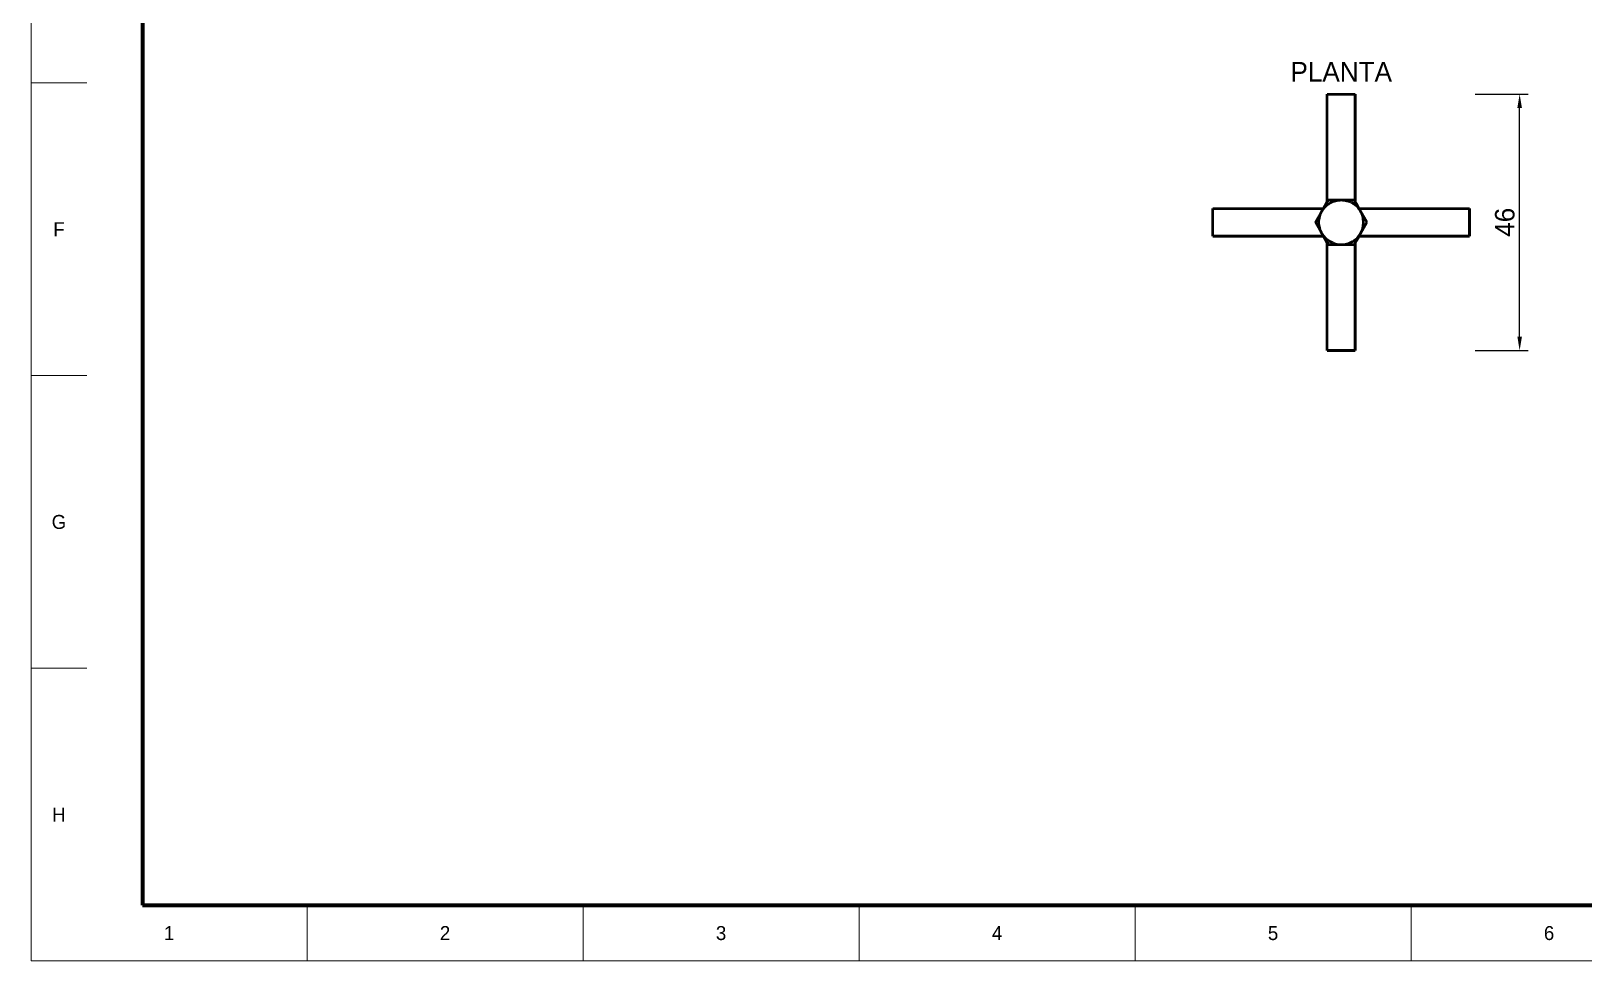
# Model space of a CAD drawing. Header units: millimetres. Extents: x 0 to 594, y 0 to 420.
# Drawn here: x 0 to 278.5, y 0 to 166.8 of the extents above; entities that cross this region are included whole.
import ezdxf
from ezdxf.enums import TextEntityAlignment as Align

# ---------------------------------------------------------------- set-up
doc = ezdxf.new("R2010")
doc.units = ezdxf.units.MM
doc.linetypes.add('DASHED', pattern=[1.524, 1.27, -0.254])
for name, color, linetype, lineweight in [('COTAS', 7, 'CONTINUOUS', 25), ('FINA', 7, 'CONTINUOUS', 18), ('NORMA', 7, 'CONTINUOUS', 70), ('OCULTA', 8, 'DASHED', 25), ('TEXTO', 7, 'CONTINUOUS', 25), ('VISIBLE', 7, 'CONTINUOUS', 50)]:
    doc.layers.add(name, color=color, linetype=linetype, lineweight=lineweight)
doc.dimstyles.new('F3D_1000', dxfattribs={"dimtxt": 3.5, "dimasz": 2.5, "dimexe": 1.5, "dimexo": 1, "dimgap": 0.9, "dimtad": 1, "dimdec": 1, "dimdsep": 46, "dimcen": 2.5, "dimazin": 3, "dimtfac": 1, "dimtmove": 0, "dimatfit": 3})

msp = doc.modelspace()

# ---------------------------------------------------------------- linework, layer by layer
at = {"layer": 'FINA'}
for p, q in [((0, 157.5), (10, 157.5)), ((0, 105), (10, 105)), ((0, 52.5), (10, 52.5)), ((49.5, 0), (49.5, 10)), ((99, 0), (99, 10)), ((148.5, 0), (148.5, 10)), ((198, 0), (198, 10)), ((247.5, 0), (247.5, 10))]:
    msp.add_line(p, q, dxfattribs=at)
msp.add_lwpolyline([(0, 0), (594, 0), (594, 420), (0, 420)], close=True, dxfattribs=at)
at = {"layer": 'NORMA'}
msp.add_lwpolyline([(20, 10), (584, 10), (584, 410), (20, 410)], close=True, dxfattribs=at)
at = {"layer": 'OCULTA'}
for p, q in [((232.47, 135.62), (232.47, 155.5)), ((232.47, 155.5), (232.47, 155.5)), ((232.47, 155.5), (237.47, 155.5)), ((232.47, 135.62), (232.47, 155.5)), ((232.47, 155.5), (232.47, 155.5)), ((232.47, 155.5), (237.47, 155.5)), ((237.47, 135.62), (237.47, 155.5)), ((237.47, 155.5), (237.47, 155.5)), ((237.47, 135.62), (237.47, 155.5)), ((237.47, 155.5), (237.47, 155.5)), ((230.35, 132.5), (232.66, 136.5)), ((232.66, 136.5), (232.66, 136.5)), ((232.66, 136.5), (237.28, 136.5)), ((234.19, 136.42), (234.45, 136.47)), ((234.19, 136.42), (234.45, 136.47)), ((234.45, 136.47), (234.71, 136.49)), ((234.45, 136.47), (234.71, 136.49)), ((234.71, 136.49), (234.97, 136.5)), ((234.71, 136.49), (234.97, 136.5)), ((234.97, 136.5), (235.23, 136.49)), ((234.97, 136.5), (235.23, 136.49)), ((235.23, 136.49), (235.49, 136.47)), ((235.23, 136.49), (235.49, 136.47)), ((235.49, 136.47), (235.75, 136.42)), ((235.49, 136.47), (235.75, 136.42)), ((237.28, 136.5), (237.28, 136.5)), ((239.59, 132.5), (237.28, 136.5)), ((211.97, 130), (211.97, 135)), ((211.97, 135), (211.97, 135)), ((211.97, 135), (231.85, 135)), ((211.97, 130), (211.97, 135)), ((211.97, 135), (211.97, 135)), ((211.97, 135), (231.85, 135)), ((231.11, 133.54), (231.18, 133.79)), ((231.11, 133.54), (231.18, 133.79)), ((231.18, 133.79), (231.27, 134.03)), ((231.18, 133.79), (231.27, 134.03)), ((231.27, 134.03), (231.38, 134.27)), ((231.27, 134.03), (231.38, 134.27)), ((231.38, 134.27), (231.5, 134.5)), ((231.38, 134.27), (231.5, 134.5)), ((231.5, 134.5), (231.64, 134.72)), ((231.5, 134.5), (231.64, 134.72)), ((231.64, 134.72), (231.8, 134.94)), ((231.64, 134.72), (231.8, 134.94)), ((231.8, 134.94), (231.85, 135)), ((231.8, 134.94), (231.85, 135)), ((231.85, 135), (231.85, 135)), ((231.85, 135), (231.85, 135)), ((232.47, 135.62), (232.53, 135.67)), ((232.47, 135.62), (232.53, 135.67)), ((232.47, 135.62), (232.47, 135.62)), ((232.47, 135.62), (232.47, 135.62)), ((232.53, 135.67), (232.75, 135.83)), ((232.53, 135.67), (232.75, 135.83)), ((232.75, 135.83), (232.97, 135.96)), ((232.75, 135.83), (232.97, 135.96)), ((232.97, 135.96), (233.2, 136.09)), ((232.97, 135.96), (233.2, 136.09)), ((233.2, 136.09), (233.44, 136.2)), ((233.2, 136.09), (233.44, 136.2)), ((233.44, 136.2), (233.68, 136.29)), ((233.44, 136.2), (233.68, 136.29)), ((233.68, 136.29), (233.93, 136.36)), ((233.68, 136.29), (233.93, 136.36)), ((233.93, 136.36), (234.19, 136.42)), ((233.93, 136.36), (234.19, 136.42)), ((235.75, 136.42), (236, 136.36)), ((235.75, 136.42), (236, 136.36)), ((236, 136.36), (236.25, 136.29)), ((236, 136.36), (236.25, 136.29)), ((236.25, 136.29), (236.5, 136.2)), ((236.25, 136.29), (236.5, 136.2)), ((236.74, 136.09), (236.5, 136.2)), ((236.74, 136.09), (236.5, 136.2)), ((236.74, 136.09), (236.97, 135.96)), ((236.74, 136.09), (236.97, 135.96)), ((236.97, 135.96), (237.19, 135.83)), ((236.97, 135.96), (237.19, 135.83)), ((237.4, 135.67), (237.19, 135.83)), ((237.4, 135.67), (237.19, 135.83)), ((237.47, 135.62), (237.4, 135.67)), ((237.47, 135.62), (237.4, 135.67)), ((237.47, 135.62), (237.47, 135.62)), ((237.47, 135.62), (237.47, 135.62)), ((238.09, 135), (238.09, 135)), ((238.09, 135), (238.14, 134.94)), ((238.09, 135), (257.97, 135)), ((238.09, 135), (238.09, 135)), ((238.09, 135), (238.14, 134.94)), ((238.09, 135), (257.97, 135)), ((238.14, 134.94), (238.29, 134.72)), ((238.14, 134.94), (238.29, 134.72)), ((238.43, 134.5), (238.29, 134.72)), ((238.43, 134.5), (238.29, 134.72)), ((238.56, 134.27), (238.43, 134.5)), ((238.56, 134.27), (238.43, 134.5)), ((238.56, 134.27), (238.66, 134.03)), ((238.56, 134.27), (238.66, 134.03)), ((238.76, 133.79), (238.66, 134.03)), ((238.76, 133.79), (238.66, 134.03)), ((238.83, 133.54), (238.76, 133.79)), ((238.83, 133.54), (238.76, 133.79)), ((257.97, 130), (257.97, 135)), ((257.97, 135), (257.97, 135)), ((257.97, 130), (257.97, 135)), ((257.97, 135), (257.97, 135)), ((232.66, 128.5), (230.35, 132.5)), ((230.35, 132.5), (230.35, 132.5)), ((230.97, 132.5), (230.98, 132.76)), ((230.97, 132.5), (230.98, 132.76)), ((230.98, 132.24), (230.97, 132.5)), ((230.98, 132.24), (230.97, 132.5)), ((230.98, 132.76), (231, 133.02)), ((230.98, 132.76), (231, 133.02)), ((231, 131.98), (230.98, 132.24)), ((231, 131.98), (230.98, 132.24)), ((231, 133.02), (231.05, 133.28)), ((231, 133.02), (231.05, 133.28)), ((231.05, 131.72), (231, 131.98)), ((231.05, 131.72), (231, 131.98)), ((231.05, 133.28), (231.11, 133.54)), ((231.05, 133.28), (231.11, 133.54)), ((231.11, 131.46), (231.05, 131.72)), ((231.11, 131.46), (231.05, 131.72)), ((231.18, 131.21), (231.11, 131.46)), ((231.18, 131.21), (231.11, 131.46)), ((231.27, 130.97), (231.18, 131.21)), ((231.27, 130.97), (231.18, 131.21)), ((231.27, 130.97), (231.38, 130.73)), ((231.27, 130.97), (231.38, 130.73)), ((237.28, 128.5), (239.59, 132.5)), ((238.56, 130.73), (238.66, 130.97)), ((238.56, 130.73), (238.66, 130.97)), ((238.66, 130.97), (238.76, 131.21)), ((238.66, 130.97), (238.76, 131.21)), ((238.76, 131.21), (238.83, 131.46)), ((238.76, 131.21), (238.83, 131.46)), ((238.89, 133.28), (238.83, 133.54)), ((238.89, 133.28), (238.83, 133.54)), ((238.83, 131.46), (238.89, 131.72)), ((238.83, 131.46), (238.89, 131.72)), ((238.93, 133.02), (238.89, 133.28)), ((238.93, 133.02), (238.89, 133.28)), ((238.89, 131.72), (238.93, 131.98)), ((238.89, 131.72), (238.93, 131.98)), ((238.96, 132.76), (238.93, 133.02)), ((238.96, 132.76), (238.93, 133.02)), ((238.93, 131.98), (238.96, 132.24)), ((238.93, 131.98), (238.96, 132.24)), ((238.97, 132.5), (238.96, 132.76)), ((238.97, 132.5), (238.96, 132.76)), ((238.96, 132.24), (238.97, 132.5)), ((238.96, 132.24), (238.97, 132.5)), ((239.59, 132.5), (239.59, 132.5)), ((211.97, 130), (211.97, 130)), ((211.97, 130), (231.85, 130)), ((211.97, 130), (211.97, 130)), ((211.97, 130), (231.85, 130)), ((231.5, 130.5), (231.38, 130.73)), ((231.5, 130.5), (231.38, 130.73)), ((231.64, 130.28), (231.5, 130.5)), ((231.64, 130.28), (231.5, 130.5)), ((231.64, 130.28), (231.8, 130.06)), ((231.64, 130.28), (231.8, 130.06)), ((231.8, 130.06), (231.85, 130)), ((231.8, 130.06), (231.85, 130)), ((231.85, 130), (231.85, 130)), ((231.85, 130), (231.85, 130)), ((232.47, 109.5), (232.47, 129.38)), ((232.47, 129.38), (232.47, 129.38)), ((232.53, 129.33), (232.47, 129.38)), ((232.47, 109.5), (232.47, 129.38)), ((232.47, 129.38), (232.47, 129.38)), ((232.53, 129.33), (232.47, 129.38)), ((232.75, 129.17), (232.53, 129.33)), ((232.75, 129.17), (232.53, 129.33)), ((232.66, 128.5), (232.66, 128.5)), ((232.66, 128.5), (237.28, 128.5)), ((232.75, 129.17), (232.97, 129.04)), ((232.75, 129.17), (232.97, 129.04)), ((232.97, 129.04), (233.2, 128.91)), ((232.97, 129.04), (233.2, 128.91)), ((233.44, 128.8), (233.2, 128.91)), ((233.44, 128.8), (233.2, 128.91)), ((233.44, 128.8), (233.68, 128.71)), ((233.44, 128.8), (233.68, 128.71)), ((233.68, 128.71), (233.93, 128.64)), ((233.68, 128.71), (233.93, 128.64)), ((233.93, 128.64), (234.19, 128.58)), ((233.93, 128.64), (234.19, 128.58)), ((234.19, 128.58), (234.45, 128.53)), ((234.19, 128.58), (234.45, 128.53)), ((234.45, 128.53), (234.71, 128.51)), ((234.45, 128.53), (234.71, 128.51)), ((234.71, 128.51), (234.97, 128.5)), ((234.71, 128.51), (234.97, 128.5)), ((234.97, 128.5), (235.23, 128.51)), ((234.97, 128.5), (235.23, 128.51)), ((235.23, 128.51), (235.49, 128.53)), ((235.23, 128.51), (235.49, 128.53)), ((235.49, 128.53), (235.75, 128.58)), ((235.49, 128.53), (235.75, 128.58)), ((235.75, 128.58), (236, 128.64)), ((235.75, 128.58), (236, 128.64)), ((236, 128.64), (236.25, 128.71)), ((236, 128.64), (236.25, 128.71)), ((236.25, 128.71), (236.5, 128.8)), ((236.25, 128.71), (236.5, 128.8)), ((236.5, 128.8), (236.74, 128.91)), ((236.5, 128.8), (236.74, 128.91)), ((236.74, 128.91), (236.97, 129.04)), ((236.74, 128.91), (236.97, 129.04)), ((236.97, 129.04), (237.19, 129.17)), ((236.97, 129.04), (237.19, 129.17)), ((237.19, 129.17), (237.4, 129.33)), ((237.19, 129.17), (237.4, 129.33)), ((237.28, 128.5), (237.28, 128.5)), ((237.4, 129.33), (237.47, 129.38)), ((237.4, 129.33), (237.47, 129.38)), ((237.47, 109.5), (237.47, 129.38)), ((237.47, 129.38), (237.47, 129.38)), ((237.47, 109.5), (237.47, 129.38)), ((237.47, 129.38), (237.47, 129.38)), ((238.09, 130), (238.14, 130.06)), ((238.09, 130), (238.14, 130.06)), ((238.09, 130), (238.09, 130)), ((238.09, 130), (257.97, 130)), ((238.09, 130), (238.09, 130)), ((238.09, 130), (257.97, 130)), ((238.14, 130.06), (238.29, 130.28)), ((238.14, 130.06), (238.29, 130.28)), ((238.29, 130.28), (238.43, 130.5)), ((238.29, 130.28), (238.43, 130.5)), ((238.43, 130.5), (238.56, 130.73)), ((238.43, 130.5), (238.56, 130.73)), ((257.97, 130), (257.97, 130)), ((257.97, 130), (257.97, 130)), ((232.47, 109.5), (232.47, 109.5)), ((232.47, 109.5), (237.47, 109.5)), ((232.47, 109.5), (232.47, 109.5)), ((232.47, 109.5), (237.47, 109.5)), ((237.47, 109.5), (237.47, 109.5)), ((237.47, 109.5), (237.47, 109.5))]:
    msp.add_line(p, q, dxfattribs=at)
at = {"layer": 'VISIBLE'}
for p, q in [((232.47, 135.62), (232.47, 155.5)), ((232.47, 155.5), (237.47, 155.5)), ((232.47, 135.62), (232.47, 155.5)), ((232.47, 155.5), (237.47, 155.5)), ((232.47, 136.17), (232.47, 155.5)), ((232.47, 155.5), (232.47, 155.5)), ((232.47, 155.5), (232.47, 155.5)), ((232.47, 155.5), (237.47, 155.5)), ((237.47, 135.62), (237.47, 155.5)), ((237.47, 135.62), (237.47, 155.5)), ((237.47, 155.5), (237.47, 155.5)), ((237.47, 155.5), (237.47, 155.5)), ((237.47, 155.5), (237.47, 136.17)), ((231.5, 134.5), (232.66, 136.5)), ((232.66, 136.5), (234.97, 136.5)), ((234.19, 136.42), (234.45, 136.47)), ((234.19, 136.42), (234.45, 136.47)), ((234.19, 136.42), (234.45, 136.47)), ((234.19, 136.42), (234.45, 136.47)), ((234.45, 136.47), (234.71, 136.49)), ((234.45, 136.47), (234.71, 136.49)), ((234.45, 136.47), (234.71, 136.49)), ((234.45, 136.47), (234.71, 136.49)), ((234.71, 136.49), (234.97, 136.5)), ((234.71, 136.49), (234.97, 136.5)), ((234.71, 136.49), (234.97, 136.5)), ((234.71, 136.49), (234.97, 136.5)), ((234.97, 136.5), (235.23, 136.49)), ((234.97, 136.5), (235.23, 136.49)), ((234.97, 136.5), (235.23, 136.49)), ((234.97, 136.5), (235.23, 136.49)), ((234.97, 136.5), (237.28, 136.5)), ((235.23, 136.49), (235.49, 136.47)), ((235.23, 136.49), (235.49, 136.47)), ((235.23, 136.49), (235.49, 136.47)), ((235.23, 136.49), (235.49, 136.47)), ((235.49, 136.47), (235.75, 136.42)), ((235.49, 136.47), (235.75, 136.42)), ((235.49, 136.47), (235.75, 136.42)), ((235.49, 136.47), (235.75, 136.42)), ((238.43, 134.5), (237.28, 136.5)), ((211.97, 130), (211.97, 135)), ((211.97, 135), (231.85, 135)), ((211.97, 130), (211.97, 135)), ((211.97, 135), (231.85, 135)), ((211.97, 130), (211.97, 135)), ((211.97, 135), (211.97, 135)), ((211.97, 135), (211.97, 135)), ((211.97, 135), (231.79, 135)), ((230.35, 132.5), (231.5, 134.5)), ((231.11, 133.54), (231.18, 133.79)), ((231.11, 133.54), (231.18, 133.79)), ((231.11, 133.54), (231.18, 133.79)), ((231.11, 133.54), (231.18, 133.79)), ((231.18, 133.79), (231.27, 134.03)), ((231.18, 133.79), (231.27, 134.03)), ((231.18, 133.79), (231.27, 134.03)), ((231.18, 133.79), (231.27, 134.03)), ((231.27, 134.03), (231.38, 134.27)), ((231.27, 134.03), (231.38, 134.27)), ((231.27, 134.03), (231.38, 134.27)), ((231.27, 134.03), (231.38, 134.27)), ((231.38, 134.27), (231.5, 134.5)), ((231.38, 134.27), (231.5, 134.5)), ((231.38, 134.27), (231.5, 134.5)), ((231.38, 134.27), (231.5, 134.5)), ((231.5, 134.5), (231.64, 134.72)), ((231.5, 134.5), (231.64, 134.72)), ((231.5, 134.5), (231.64, 134.72)), ((231.5, 134.5), (231.64, 134.72)), ((231.64, 134.72), (231.8, 134.94)), ((231.64, 134.72), (231.8, 134.94)), ((231.64, 134.72), (231.8, 134.94)), ((231.64, 134.72), (231.8, 134.94)), ((231.79, 135), (232.47, 136.17)), ((231.79, 135), (231.79, 135)), ((231.79, 135), (231.79, 135)), ((231.79, 135), (231.79, 135)), ((231.79, 135), (231.79, 135)), ((231.79, 135), (231.79, 135)), ((231.79, 135), (231.79, 135)), ((231.79, 135), (231.79, 135)), ((231.79, 135), (231.79, 135)), ((231.79, 135), (231.79, 135)), ((231.79, 135), (231.79, 135)), ((231.79, 135), (231.79, 135)), ((231.8, 134.94), (231.96, 135.14)), ((231.8, 134.94), (231.96, 135.14)), ((231.8, 134.94), (231.85, 135)), ((231.8, 134.94), (231.85, 135)), ((231.96, 135.14), (232.14, 135.33)), ((231.96, 135.14), (232.14, 135.33)), ((232.14, 135.33), (232.33, 135.51)), ((232.14, 135.33), (232.33, 135.51)), ((232.33, 135.51), (232.53, 135.67)), ((232.33, 135.51), (232.53, 135.67)), ((232.47, 136.17), (232.47, 136.17)), ((232.47, 136.17), (232.47, 136.17)), ((232.47, 136.17), (232.47, 136.17)), ((232.47, 136.17), (232.47, 136.17)), ((232.47, 136.17), (232.47, 136.17)), ((232.47, 135.62), (232.53, 135.67)), ((232.47, 135.62), (232.53, 135.67)), ((232.53, 135.67), (232.75, 135.83)), ((232.53, 135.67), (232.75, 135.83)), ((232.53, 135.67), (232.75, 135.83)), ((232.53, 135.67), (232.75, 135.83)), ((232.75, 135.83), (232.97, 135.96)), ((232.75, 135.83), (232.97, 135.96)), ((232.75, 135.83), (232.97, 135.96)), ((232.75, 135.83), (232.97, 135.96)), ((232.97, 135.96), (233.2, 136.09)), ((232.97, 135.96), (233.2, 136.09)), ((232.97, 135.96), (233.2, 136.09)), ((232.97, 135.96), (233.2, 136.09)), ((233.2, 136.09), (233.44, 136.2)), ((233.2, 136.09), (233.44, 136.2)), ((233.2, 136.09), (233.44, 136.2)), ((233.2, 136.09), (233.44, 136.2)), ((233.44, 136.2), (233.68, 136.29)), ((233.44, 136.2), (233.68, 136.29)), ((233.44, 136.2), (233.68, 136.29)), ((233.44, 136.2), (233.68, 136.29)), ((233.68, 136.29), (233.93, 136.36)), ((233.68, 136.29), (233.93, 136.36)), ((233.68, 136.29), (233.93, 136.36)), ((233.68, 136.29), (233.93, 136.36)), ((233.93, 136.36), (234.19, 136.42)), ((233.93, 136.36), (234.19, 136.42)), ((233.93, 136.36), (234.19, 136.42)), ((233.93, 136.36), (234.19, 136.42)), ((235.75, 136.42), (236, 136.36)), ((235.75, 136.42), (236, 136.36)), ((235.75, 136.42), (236, 136.36)), ((235.75, 136.42), (236, 136.36)), ((236, 136.36), (236.25, 136.29)), ((236, 136.36), (236.25, 136.29)), ((236, 136.36), (236.25, 136.29)), ((236, 136.36), (236.25, 136.29)), ((236.25, 136.29), (236.5, 136.2)), ((236.25, 136.29), (236.5, 136.2)), ((236.25, 136.29), (236.5, 136.2)), ((236.25, 136.29), (236.5, 136.2)), ((236.74, 136.09), (236.5, 136.2)), ((236.74, 136.09), (236.5, 136.2)), ((236.74, 136.09), (236.5, 136.2)), ((236.74, 136.09), (236.5, 136.2)), ((236.74, 136.09), (236.97, 135.96)), ((236.74, 136.09), (236.97, 135.96)), ((236.74, 136.09), (236.97, 135.96)), ((236.74, 136.09), (236.97, 135.96)), ((236.97, 135.96), (237.19, 135.83)), ((236.97, 135.96), (237.19, 135.83)), ((236.97, 135.96), (237.19, 135.83)), ((236.97, 135.96), (237.19, 135.83)), ((237.4, 135.67), (237.19, 135.83)), ((237.4, 135.67), (237.19, 135.83)), ((237.4, 135.67), (237.19, 135.83)), ((237.4, 135.67), (237.19, 135.83)), ((237.4, 135.67), (237.61, 135.51)), ((237.47, 135.62), (237.4, 135.67)), ((237.47, 135.62), (237.4, 135.67)), ((237.4, 135.67), (237.61, 135.51)), ((237.47, 136.17), (237.47, 136.17)), ((237.47, 136.17), (237.47, 136.17)), ((237.47, 136.17), (237.47, 136.17)), ((237.47, 136.17), (237.47, 136.17)), ((237.47, 136.17), (237.47, 136.17)), ((237.47, 136.17), (237.64, 135.87)), ((237.8, 135.33), (237.61, 135.51)), ((237.8, 135.33), (237.61, 135.51)), ((237.64, 135.87), (238.14, 135)), ((237.8, 135.33), (237.98, 135.14)), ((237.8, 135.33), (237.98, 135.14)), ((238.14, 134.94), (237.98, 135.14)), ((238.14, 134.94), (237.98, 135.14)), ((238.09, 135), (238.14, 134.94)), ((238.09, 135), (257.97, 135)), ((238.09, 135), (238.14, 134.94)), ((238.09, 135), (257.97, 135)), ((238.14, 135), (238.14, 135)), ((238.14, 135), (238.14, 135)), ((238.14, 135), (238.14, 135)), ((238.14, 135), (238.14, 135)), ((238.14, 135), (238.14, 135)), ((238.14, 135), (238.14, 135)), ((238.14, 135), (238.14, 135)), ((238.14, 135), (238.14, 135)), ((238.14, 135), (238.14, 135)), ((238.14, 135), (238.14, 135)), ((238.14, 135), (238.14, 135)), ((238.14, 135), (257.97, 135)), ((238.14, 134.94), (238.29, 134.72)), ((238.14, 134.94), (238.29, 134.72)), ((238.14, 134.94), (238.29, 134.72)), ((238.14, 134.94), (238.29, 134.72)), ((238.43, 134.5), (238.29, 134.72)), ((238.43, 134.5), (238.29, 134.72)), ((238.43, 134.5), (238.29, 134.72)), ((238.43, 134.5), (238.29, 134.72)), ((238.56, 134.27), (238.43, 134.5)), ((238.56, 134.27), (238.43, 134.5)), ((238.56, 134.27), (238.43, 134.5)), ((239.59, 132.5), (238.43, 134.5)), ((238.56, 134.27), (238.43, 134.5)), ((238.56, 134.27), (238.66, 134.03)), ((238.56, 134.27), (238.66, 134.03)), ((238.56, 134.27), (238.66, 134.03)), ((238.56, 134.27), (238.66, 134.03)), ((238.76, 133.79), (238.66, 134.03)), ((238.76, 133.79), (238.66, 134.03)), ((238.76, 133.79), (238.66, 134.03)), ((238.76, 133.79), (238.66, 134.03)), ((238.83, 133.54), (238.76, 133.79)), ((238.83, 133.54), (238.76, 133.79)), ((238.83, 133.54), (238.76, 133.79)), ((238.83, 133.54), (238.76, 133.79)), ((257.97, 130), (257.97, 135)), ((257.97, 130), (257.97, 135)), ((257.97, 135), (257.97, 135)), ((257.97, 135), (257.97, 135)), ((257.97, 135), (257.97, 130)), ((231.5, 130.5), (230.35, 132.5)), ((230.97, 132.5), (230.98, 132.76)), ((230.97, 132.5), (230.98, 132.76)), ((230.97, 132.5), (230.98, 132.76)), ((230.97, 132.5), (230.98, 132.76)), ((230.98, 132.24), (230.97, 132.5)), ((230.98, 132.24), (230.97, 132.5)), ((230.98, 132.24), (230.97, 132.5)), ((230.98, 132.24), (230.97, 132.5)), ((230.98, 132.76), (231, 133.02)), ((230.98, 132.76), (231, 133.02)), ((230.98, 132.76), (231, 133.02)), ((230.98, 132.76), (231, 133.02)), ((231, 131.98), (230.98, 132.24)), ((231, 131.98), (230.98, 132.24)), ((231, 131.98), (230.98, 132.24)), ((231, 131.98), (230.98, 132.24)), ((231, 133.02), (231.05, 133.28)), ((231, 133.02), (231.05, 133.28)), ((231, 133.02), (231.05, 133.28)), ((231, 133.02), (231.05, 133.28)), ((231.05, 131.72), (231, 131.98)), ((231.05, 131.72), (231, 131.98)), ((231.05, 131.72), (231, 131.98)), ((231.05, 131.72), (231, 131.98)), ((231.05, 133.28), (231.11, 133.54)), ((231.05, 133.28), (231.11, 133.54)), ((231.05, 133.28), (231.11, 133.54)), ((231.05, 133.28), (231.11, 133.54)), ((231.11, 131.46), (231.05, 131.72)), ((231.11, 131.46), (231.05, 131.72)), ((231.11, 131.46), (231.05, 131.72)), ((231.11, 131.46), (231.05, 131.72)), ((231.18, 131.21), (231.11, 131.46)), ((231.18, 131.21), (231.11, 131.46)), ((231.18, 131.21), (231.11, 131.46)), ((231.18, 131.21), (231.11, 131.46)), ((231.27, 130.97), (231.18, 131.21)), ((231.27, 130.97), (231.18, 131.21)), ((231.27, 130.97), (231.18, 131.21)), ((231.27, 130.97), (231.18, 131.21)), ((231.27, 130.97), (231.38, 130.73)), ((231.27, 130.97), (231.38, 130.73)), ((231.27, 130.97), (231.38, 130.73)), ((231.27, 130.97), (231.38, 130.73)), ((238.43, 130.5), (239.59, 132.5)), ((238.56, 130.73), (238.66, 130.97)), ((238.56, 130.73), (238.66, 130.97)), ((238.56, 130.73), (238.66, 130.97)), ((238.56, 130.73), (238.66, 130.97)), ((238.66, 130.97), (238.76, 131.21)), ((238.66, 130.97), (238.76, 131.21)), ((238.66, 130.97), (238.76, 131.21)), ((238.66, 130.97), (238.76, 131.21)), ((238.76, 131.21), (238.83, 131.46)), ((238.76, 131.21), (238.83, 131.46)), ((238.76, 131.21), (238.83, 131.46)), ((238.76, 131.21), (238.83, 131.46)), ((238.89, 133.28), (238.83, 133.54)), ((238.89, 133.28), (238.83, 133.54)), ((238.89, 133.28), (238.83, 133.54)), ((238.89, 133.28), (238.83, 133.54)), ((238.83, 131.46), (238.89, 131.72)), ((238.83, 131.46), (238.89, 131.72)), ((238.83, 131.46), (238.89, 131.72)), ((238.83, 131.46), (238.89, 131.72)), ((238.93, 133.02), (238.89, 133.28)), ((238.93, 133.02), (238.89, 133.28)), ((238.93, 133.02), (238.89, 133.28)), ((238.93, 133.02), (238.89, 133.28)), ((238.89, 131.72), (238.93, 131.98)), ((238.89, 131.72), (238.93, 131.98)), ((238.89, 131.72), (238.93, 131.98)), ((238.89, 131.72), (238.93, 131.98)), ((238.96, 132.76), (238.93, 133.02)), ((238.96, 132.76), (238.93, 133.02)), ((238.96, 132.76), (238.93, 133.02)), ((238.96, 132.76), (238.93, 133.02)), ((238.93, 131.98), (238.96, 132.24)), ((238.93, 131.98), (238.96, 132.24)), ((238.93, 131.98), (238.96, 132.24)), ((238.93, 131.98), (238.96, 132.24)), ((238.97, 132.5), (238.96, 132.76)), ((238.97, 132.5), (238.96, 132.76)), ((238.97, 132.5), (238.96, 132.76)), ((238.97, 132.5), (238.96, 132.76)), ((238.96, 132.24), (238.97, 132.5)), ((238.96, 132.24), (238.97, 132.5)), ((238.96, 132.24), (238.97, 132.5)), ((238.96, 132.24), (238.97, 132.5)), ((211.97, 130), (231.85, 130)), ((211.97, 130), (231.85, 130)), ((211.97, 130), (211.97, 130)), ((231.79, 130), (211.97, 130)), ((211.97, 130), (211.97, 130)), ((231.5, 130.5), (231.38, 130.73)), ((231.5, 130.5), (231.38, 130.73)), ((231.5, 130.5), (231.38, 130.73)), ((231.5, 130.5), (231.38, 130.73)), ((231.64, 130.28), (231.5, 130.5)), ((231.64, 130.28), (231.5, 130.5)), ((231.64, 130.28), (231.5, 130.5)), ((232.66, 128.5), (231.5, 130.5)), ((231.64, 130.28), (231.5, 130.5)), ((231.64, 130.28), (231.8, 130.06)), ((231.64, 130.28), (231.8, 130.06)), ((231.64, 130.28), (231.8, 130.06)), ((231.64, 130.28), (231.8, 130.06)), ((232.47, 128.83), (231.79, 130)), ((231.79, 130), (231.79, 130)), ((231.79, 130), (231.79, 130)), ((231.79, 130), (231.79, 130)), ((231.79, 130), (231.79, 130)), ((231.79, 130), (231.79, 130)), ((231.79, 130), (231.79, 130)), ((231.79, 130), (231.79, 130)), ((231.79, 130), (231.79, 130)), ((231.79, 130), (231.79, 130)), ((231.79, 130), (231.79, 130)), ((231.79, 130), (231.79, 130)), ((231.96, 129.86), (231.8, 130.06)), ((231.8, 130.06), (231.85, 130)), ((231.8, 130.06), (231.85, 130)), ((231.96, 129.86), (231.8, 130.06)), ((231.96, 129.86), (232.14, 129.67)), ((231.96, 129.86), (232.14, 129.67)), ((232.33, 129.49), (232.14, 129.67)), ((232.33, 129.49), (232.14, 129.67)), ((232.33, 129.49), (232.53, 129.33)), ((232.33, 129.49), (232.53, 129.33)), ((232.47, 109.5), (232.47, 129.38)), ((232.53, 129.33), (232.47, 129.38)), ((232.47, 109.5), (232.47, 129.38)), ((232.53, 129.33), (232.47, 129.38)), ((232.47, 109.5), (232.47, 128.83)), ((232.47, 128.83), (232.47, 128.83)), ((232.47, 128.83), (232.47, 128.83)), ((232.47, 128.83), (232.47, 128.83)), ((232.47, 128.83), (232.47, 128.83)), ((232.47, 128.83), (232.47, 128.83)), ((232.75, 129.17), (232.53, 129.33)), ((232.75, 129.17), (232.53, 129.33)), ((232.75, 129.17), (232.53, 129.33)), ((232.75, 129.17), (232.53, 129.33)), ((232.66, 128.5), (234.97, 128.5)), ((232.75, 129.17), (232.97, 129.04)), ((232.75, 129.17), (232.97, 129.04)), ((232.75, 129.17), (232.97, 129.04)), ((232.75, 129.17), (232.97, 129.04)), ((232.97, 129.04), (233.2, 128.91)), ((232.97, 129.04), (233.2, 128.91)), ((232.97, 129.04), (233.2, 128.91)), ((232.97, 129.04), (233.2, 128.91)), ((233.44, 128.8), (233.2, 128.91)), ((233.44, 128.8), (233.2, 128.91)), ((233.44, 128.8), (233.2, 128.91)), ((233.44, 128.8), (233.2, 128.91)), ((233.44, 128.8), (233.68, 128.71)), ((233.44, 128.8), (233.68, 128.71)), ((233.44, 128.8), (233.68, 128.71)), ((233.44, 128.8), (233.68, 128.71)), ((233.68, 128.71), (233.93, 128.64)), ((233.68, 128.71), (233.93, 128.64)), ((233.68, 128.71), (233.93, 128.64)), ((233.68, 128.71), (233.93, 128.64)), ((233.93, 128.64), (234.19, 128.58)), ((233.93, 128.64), (234.19, 128.58)), ((233.93, 128.64), (234.19, 128.58)), ((233.93, 128.64), (234.19, 128.58)), ((234.19, 128.58), (234.45, 128.53)), ((234.19, 128.58), (234.45, 128.53)), ((234.19, 128.58), (234.45, 128.53)), ((234.19, 128.58), (234.45, 128.53)), ((234.45, 128.53), (234.71, 128.51)), ((234.45, 128.53), (234.71, 128.51)), ((234.45, 128.53), (234.71, 128.51)), ((234.45, 128.53), (234.71, 128.51)), ((234.71, 128.51), (234.97, 128.5)), ((234.71, 128.51), (234.97, 128.5)), ((234.71, 128.51), (234.97, 128.5)), ((234.71, 128.51), (234.97, 128.5)), ((234.97, 128.5), (235.23, 128.51)), ((234.97, 128.5), (235.23, 128.51)), ((234.97, 128.5), (235.23, 128.51)), ((234.97, 128.5), (235.23, 128.51)), ((234.97, 128.5), (237.28, 128.5)), ((235.23, 128.51), (235.49, 128.53)), ((235.23, 128.51), (235.49, 128.53)), ((235.23, 128.51), (235.49, 128.53)), ((235.23, 128.51), (235.49, 128.53)), ((235.49, 128.53), (235.75, 128.58)), ((235.49, 128.53), (235.75, 128.58)), ((235.49, 128.53), (235.75, 128.58)), ((235.49, 128.53), (235.75, 128.58)), ((235.75, 128.58), (236, 128.64)), ((235.75, 128.58), (236, 128.64)), ((235.75, 128.58), (236, 128.64)), ((235.75, 128.58), (236, 128.64)), ((236, 128.64), (236.25, 128.71)), ((236, 128.64), (236.25, 128.71)), ((236, 128.64), (236.25, 128.71)), ((236, 128.64), (236.25, 128.71)), ((236.25, 128.71), (236.5, 128.8)), ((236.25, 128.71), (236.5, 128.8)), ((236.25, 128.71), (236.5, 128.8)), ((236.25, 128.71), (236.5, 128.8)), ((236.5, 128.8), (236.74, 128.91)), ((236.5, 128.8), (236.74, 128.91)), ((236.5, 128.8), (236.74, 128.91)), ((236.5, 128.8), (236.74, 128.91)), ((236.74, 128.91), (236.97, 129.04)), ((236.74, 128.91), (236.97, 129.04)), ((236.74, 128.91), (236.97, 129.04)), ((236.74, 128.91), (236.97, 129.04)), ((236.97, 129.04), (237.19, 129.17)), ((236.97, 129.04), (237.19, 129.17)), ((236.97, 129.04), (237.19, 129.17)), ((236.97, 129.04), (237.19, 129.17)), ((237.19, 129.17), (237.4, 129.33)), ((237.19, 129.17), (237.4, 129.33)), ((237.19, 129.17), (237.4, 129.33)), ((237.19, 129.17), (237.4, 129.33)), ((237.28, 128.5), (238.43, 130.5)), ((237.4, 129.33), (237.61, 129.49)), ((237.4, 129.33), (237.61, 129.49)), ((237.4, 129.33), (237.47, 129.38)), ((237.4, 129.33), (237.47, 129.38)), ((237.92, 129.61), (237.47, 128.83)), ((237.47, 109.5), (237.47, 129.38)), ((237.47, 109.5), (237.47, 129.38)), ((237.47, 128.83), (237.47, 128.83)), ((237.47, 128.83), (237.47, 128.83)), ((237.47, 128.83), (237.47, 128.83)), ((237.47, 128.83), (237.47, 128.83)), ((237.47, 128.83), (237.47, 128.83)), ((237.47, 128.83), (237.47, 109.5)), ((237.61, 129.49), (237.8, 129.67)), ((237.61, 129.49), (237.8, 129.67)), ((237.8, 129.67), (237.98, 129.86)), ((237.8, 129.67), (237.98, 129.86)), ((238.14, 130), (237.92, 129.61)), ((237.98, 129.86), (238.14, 130.06)), ((237.98, 129.86), (238.14, 130.06)), ((238.09, 130), (238.14, 130.06)), ((238.09, 130), (238.14, 130.06)), ((238.09, 130), (257.97, 130)), ((238.09, 130), (257.97, 130)), ((238.14, 130.06), (238.29, 130.28)), ((238.14, 130.06), (238.29, 130.28)), ((238.14, 130.06), (238.29, 130.28)), ((238.14, 130.06), (238.29, 130.28)), ((257.97, 130), (238.14, 130)), ((238.14, 130), (238.14, 130)), ((238.14, 130), (238.14, 130)), ((238.14, 130), (238.14, 130)), ((238.14, 130), (238.14, 130)), ((238.14, 130), (238.14, 130)), ((238.14, 130), (238.14, 130)), ((238.14, 130), (238.14, 130)), ((238.14, 130), (238.14, 130)), ((238.14, 130), (238.14, 130)), ((238.14, 130), (238.14, 130)), ((238.14, 130), (238.14, 130)), ((238.29, 130.28), (238.43, 130.5)), ((238.29, 130.28), (238.43, 130.5)), ((238.29, 130.28), (238.43, 130.5)), ((238.29, 130.28), (238.43, 130.5)), ((238.43, 130.5), (238.56, 130.73)), ((238.43, 130.5), (238.56, 130.73)), ((238.43, 130.5), (238.56, 130.73)), ((238.43, 130.5), (238.56, 130.73)), ((257.97, 130), (257.97, 130)), ((257.97, 130), (257.97, 130)), ((232.47, 109.5), (237.47, 109.5)), ((232.47, 109.5), (237.47, 109.5)), ((237.47, 109.5), (232.47, 109.5)), ((232.47, 109.5), (232.47, 109.5)), ((232.47, 109.5), (232.47, 109.5)), ((237.47, 109.5), (237.47, 109.5)), ((237.47, 109.5), (237.47, 109.5))]:
    msp.add_line(p, q, dxfattribs=at)

# ---------------------------------------------------------------- texts
at = {"layer": 'TEXTO'}
for s, height, p in [('PLANTA', 3.5, (234.97, 159.5)), ('F', 2.5, (5, 131.25)), ('G', 2.5, (5, 78.75)), ('H', 2.5, (5, 26.25)), ('1', 2.5, (24.75, 5)), ('2', 2.5, (74.25, 5)), ('3', 2.5, (123.75, 5)), ('4', 2.5, (173.25, 5)), ('5', 2.5, (222.75, 5)), ('6', 2.5, (272.25, 5))]:
    msp.add_text(s, height=height, dxfattribs=at).set_placement(p, align=Align.MIDDLE_CENTER)

# ---------------------------------------------------------------- dimensions: what is measured, and where the dimension line sits
at = {"layer": 'COTAS'}
msp.add_linear_dim(base=(266.97, 109.5), p1=(257.97, 109.5), p2=(257.97, 155.5), angle=90, dimstyle='F3D_1000', dxfattribs=at).render()

doc.saveas('drawing.dxf')
